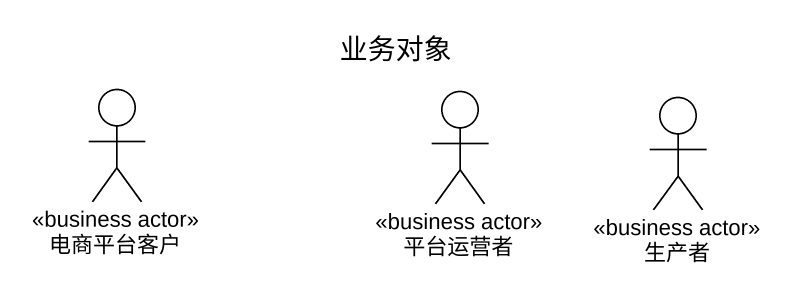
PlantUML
@startuml
title 业务对象
actor 电商平台客户 <<business actor>>
actor 平台运营者 <<business actor>>
actor 生产者 <<business actor>>
@enduml
